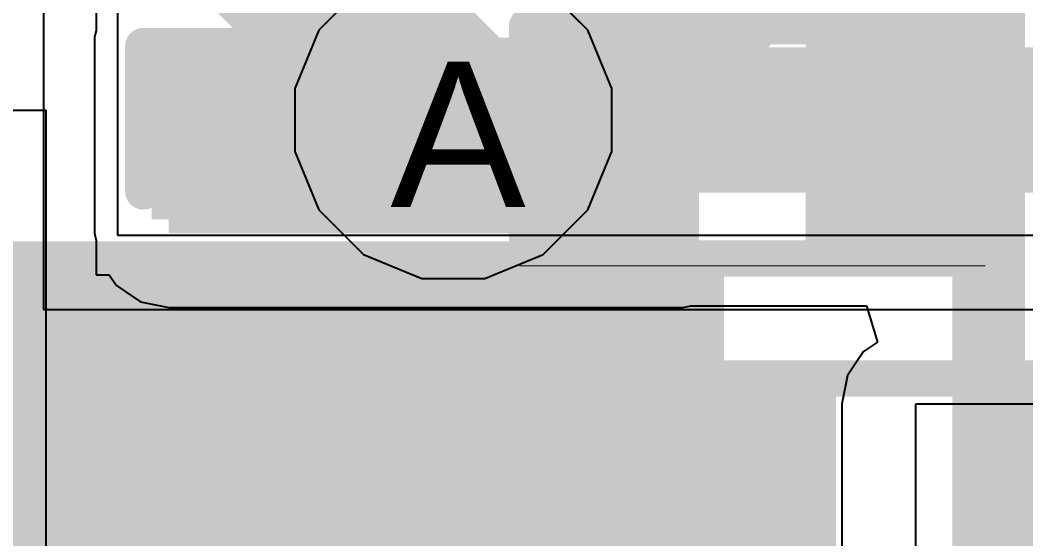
# Model space of a CAD drawing. Header units: inches. Extents: x 0 to 208, y 0 to 213.
# Drawn here: x 0.1968 to 0.3351, y 2.3234 to 2.3948 of the extents above; entities that cross this region are included whole.
import ezdxf

# ---------------------------------------------------------------- set-up
doc = ezdxf.new("R2010")
doc.units = ezdxf.units.IN
doc.header["$MEASUREMENT"] = 0
for name, color, linetype in [('Bottom Layer', 5, 'Continuous'), ('Bottom Overlay', 54, 'Continuous'), ('Bottom Paste', 16, 'Continuous'), ('Bottom Solder', 6, 'Continuous'), ('Drill Drawing', 1, 'Continuous'), ('L2_GND1', 16, 'Continuous'), ('L3_SIG1', 76, 'Continuous'), ('L4_PWR', 90, 'Continuous'), ('L5_GND2', 156, 'Continuous'), ('L6_SIG2', 130, 'Continuous'), ('L7_GND3', 216, 'Continuous'), ('Top Layer', 1, 'Continuous'), ('Top Overlay', 2, 'Continuous'), ('Top Paste', 8, 'Continuous'), ('Top Solder', 216, 'Continuous'), ('Via Holes', 16, 'Continuous')]:
    doc.layers.add(name, color=color, linetype=linetype)
doc.styles.add('Arial', font='', dxfattribs={"height": 0.2})
doc.styles.get('Arial').set_extended_font_data('Arial')

# ---------------------------------------------------------------- blocks, each defined once
blk = doc.blocks.new('R___0603_14')
at = {"layer": 'Top Layer'}
for points in [[(-0.015, 0.0175), (-0.015, -0.0175), (-0.045, -0.0175), (-0.045, 0.0175)], [(0.045, 0.0175), (0.045, -0.0175), (0.015, -0.0175), (0.015, 0.0175)]]:
    blk.add_hatch(color=1, dxfattribs=at).paths.add_polyline_path(points)
at = {"layer": 'Top Paste'}
for points in [[(-0.015, 0.0175), (-0.015, -0.0175), (-0.045, -0.0175), (-0.045, 0.0175)], [(0.045, 0.0175), (0.045, -0.0175), (0.015, -0.0175), (0.015, 0.0175)]]:
    blk.add_hatch(color=8, dxfattribs=at).paths.add_polyline_path(points)
at = {"layer": 'Top Solder'}
for points in [[(-0.011, 0.0215), (-0.011, -0.0215), (-0.049, -0.0215), (-0.049, 0.0215)], [(0.049, 0.0215), (0.049, -0.0215), (0.011, -0.0215), (0.011, 0.0215)]]:
    blk.add_hatch(color=216, dxfattribs=at).paths.add_polyline_path(points)
at = {"layer": 'Top Overlay'}
for points in [[(-0.048, 0.021, 0.005, 0.005, 0), (-0.048, -0.021, 0.005, 0.005, 0)], [(0.048, 0.021, 0.005, 0.005, 0), (-0.048, 0.021, 0.005, 0.005, 0)], [(0.048, 0.021, 0.005, 0.005, 0), (0.048, -0.021, 0.005, 0.005, 0)], [(0.048, -0.021, 0.005, 0.005, 0), (-0.048, -0.021, 0.005, 0.005, 0)]]:
    blk.add_lwpolyline(points, format="xyseb", dxfattribs=at)
for points in [[(-0.04925, 0.021, 0.0025, 0.0025, 1), (-0.04675, 0.021, 0.0025, 0.0025, 1)], [(-0.04925, 0.021, 0.0025, 0.0025, 1), (-0.04675, 0.021, 0.0025, 0.0025, 1)], [(0.04675, 0.021, 0.0025, 0.0025, 1), (0.04925, 0.021, 0.0025, 0.0025, 1)], [(0.04675, 0.021, 0.0025, 0.0025, 1), (0.04925, 0.021, 0.0025, 0.0025, 1)], [(-0.04925, -0.021, 0.0025, 0.0025, 1), (-0.04675, -0.021, 0.0025, 0.0025, 1)], [(-0.04925, -0.021, 0.0025, 0.0025, 1), (-0.04675, -0.021, 0.0025, 0.0025, 1)], [(0.04675, -0.021, 0.0025, 0.0025, 1), (0.04925, -0.021, 0.0025, 0.0025, 1)], [(0.04675, -0.021, 0.0025, 0.0025, 1), (0.04925, -0.021, 0.0025, 0.0025, 1)]]:
    blk.add_lwpolyline(points, format="xyseb", close=True, dxfattribs=at)
blk = doc.blocks.new('C___0402_80')
at = {"layer": 'Top Layer'}
for points in [[(-0.0275, -0.0125), (-0.0275, 0.0125), (-0.0095, 0.0125), (-0.0095, -0.0125)], [(0.0095, -0.0125), (0.0095, 0.0125), (0.0275, 0.0125), (0.0275, -0.0125)]]:
    blk.add_hatch(color=1, dxfattribs=at).paths.add_polyline_path(points)
at = {"layer": 'Top Paste'}
for points in [[(-0.0275, -0.0125), (-0.0275, 0.0125), (-0.0095, 0.0125), (-0.0095, -0.0125)], [(0.0095, -0.0125), (0.0095, 0.0125), (0.0275, 0.0125), (0.0275, -0.0125)]]:
    blk.add_hatch(color=8, dxfattribs=at).paths.add_polyline_path(points)
at = {"layer": 'Top Solder'}
for points in [[(-0.02986, -0.01486), (-0.02986, 0.01486), (-0.00714, 0.01486), (-0.00714, -0.01486)], [(0.00714, -0.01486), (0.00714, 0.01486), (0.02986, 0.01486), (0.02986, -0.01486)]]:
    blk.add_hatch(color=216, dxfattribs=at).paths.add_polyline_path(points)
at = {"layer": 'Top Overlay'}
for points in [[(-0.031, 0.016, 0.005, 0.005, 0), (-0.031, -0.016, 0.005, 0.005, 0)], [(-0.031, 0.016, 0.005, 0.005, 0), (-0.011, 0.016, 0.005, 0.005, 0)], [(0.011, 0.016, 0.005, 0.005, 0), (0.031, 0.016, 0.005, 0.005, 0)], [(0.031, 0.016, 0.005, 0.005, 0), (0.031, -0.016, 0.005, 0.005, 0)], [(-0.031, -0.016, 0.005, 0.005, 0), (-0.011, -0.016, 0.005, 0.005, 0)], [(0.011, -0.016, 0.005, 0.005, 0), (0.031, -0.016, 0.005, 0.005, 0)]]:
    blk.add_lwpolyline(points, format="xyseb", dxfattribs=at)
for points in [[(-0.03225, 0.016, 0.0025, 0.0025, 1), (-0.02975, 0.016, 0.0025, 0.0025, 1)], [(-0.03225, 0.016, 0.0025, 0.0025, 1), (-0.02975, 0.016, 0.0025, 0.0025, 1)], [(-0.01225, 0.016, 0.0025, 0.0025, 1), (-0.00975, 0.016, 0.0025, 0.0025, 1)], [(0.00975, 0.016, 0.0025, 0.0025, 1), (0.01225, 0.016, 0.0025, 0.0025, 1)], [(0.02975, 0.016, 0.0025, 0.0025, 1), (0.03225, 0.016, 0.0025, 0.0025, 1)], [(0.02975, 0.016, 0.0025, 0.0025, 1), (0.03225, 0.016, 0.0025, 0.0025, 1)], [(-0.03225, -0.016, 0.0025, 0.0025, 1), (-0.02975, -0.016, 0.0025, 0.0025, 1)], [(-0.03225, -0.016, 0.0025, 0.0025, 1), (-0.02975, -0.016, 0.0025, 0.0025, 1)], [(-0.01225, -0.016, 0.0025, 0.0025, 1), (-0.00975, -0.016, 0.0025, 0.0025, 1)], [(0.00975, -0.016, 0.0025, 0.0025, 1), (0.01225, -0.016, 0.0025, 0.0025, 1)], [(0.02975, -0.016, 0.0025, 0.0025, 1), (0.03225, -0.016, 0.0025, 0.0025, 1)], [(0.02975, -0.016, 0.0025, 0.0025, 1), (0.03225, -0.016, 0.0025, 0.0025, 1)]]:
    blk.add_lwpolyline(points, format="xyseb", close=True, dxfattribs=at)
blk = doc.blocks.new('S______B______0402_165')
at = {"layer": 'Top Layer'}
for points in [[(-0.0275, -0.0125), (-0.0275, 0.0125), (-0.0095, 0.0125), (-0.0095, -0.0125)], [(0.0095, -0.0125), (0.0095, 0.0125), (0.0275, 0.0125), (0.0275, -0.0125)]]:
    blk.add_hatch(color=1, dxfattribs=at).paths.add_polyline_path(points)
at = {"layer": 'Top Paste'}
for points in [[(-0.0275, -0.0125), (-0.0275, 0.0125), (-0.0095, 0.0125), (-0.0095, -0.0125)], [(0.0095, -0.0125), (0.0095, 0.0125), (0.0275, 0.0125), (0.0275, -0.0125)]]:
    blk.add_hatch(color=8, dxfattribs=at).paths.add_polyline_path(points)
at = {"layer": 'Top Solder'}
for points in [[(-0.02967, -0.01467), (-0.02967, 0.01467), (-0.00734, 0.01467), (-0.00734, -0.01467)], [(0.00733, -0.01467), (0.00733, 0.01467), (0.02966, 0.01467), (0.02966, -0.01467)]]:
    blk.add_hatch(color=216, dxfattribs=at).paths.add_polyline_path(points)
at = {"layer": 'Top Overlay'}
for points in [[(-0.031, 0.016, 0.005, 0.005, 0), (0.031, 0.016, 0.005, 0.005, 0)], [(-0.031, -0.016, 0.005, 0.005, 0), (-0.031, 0.016, 0.005, 0.005, 0)], [(0.031, -0.016, 0.005, 0.005, 0), (0.031, 0.016, 0.005, 0.005, 0)], [(-0.031, -0.016, 0.005, 0.005, 0), (0.031, -0.016, 0.005, 0.005, 0)], [(-0.032, -0.017, 0.000127, 0.000127, 0), (0.032, -0.017, 0.000127, 0.000127, 0)]]:
    blk.add_lwpolyline(points, format="xyseb", dxfattribs=at)
for points in [[(-0.03225, 0.016, 0.0025, 0.0025, 1), (-0.02975, 0.016, 0.0025, 0.0025, 1)], [(-0.03225, 0.016, 0.0025, 0.0025, 1), (-0.02975, 0.016, 0.0025, 0.0025, 1)], [(0.02975, 0.016, 0.0025, 0.0025, 1), (0.03225, 0.016, 0.0025, 0.0025, 1)], [(0.02975, 0.016, 0.0025, 0.0025, 1), (0.03225, 0.016, 0.0025, 0.0025, 1)], [(-0.03225, -0.016, 0.0025, 0.0025, 1), (-0.02975, -0.016, 0.0025, 0.0025, 1)], [(-0.03225, -0.016, 0.0025, 0.0025, 1), (-0.02975, -0.016, 0.0025, 0.0025, 1)], [(0.02975, -0.016, 0.0025, 0.0025, 1), (0.03225, -0.016, 0.0025, 0.0025, 1)], [(0.02975, -0.016, 0.0025, 0.0025, 1), (0.03225, -0.016, 0.0025, 0.0025, 1)], [(-0.03203, -0.017, 0.0000635, 0.0000635, 1), (-0.03197, -0.017, 0.0000635, 0.0000635, 1)], [(0.03197, -0.017, 0.0000635, 0.0000635, 1), (0.03203, -0.017, 0.0000635, 0.0000635, 1)]]:
    blk.add_lwpolyline(points, format="xyseb", close=True, dxfattribs=at)
blk = doc.blocks.new('C____E_B_227')
at = {"layer": 'Bottom Layer'}
blk.add_hatch(color=5, dxfattribs=at).paths.add_polyline_path([(0.19862, 0.05059), (0.30847, 0.05059), (0.30847, -0.05059), (0.19862, -0.05059)])
at = {"layer": 'Bottom Paste'}
blk.add_hatch(color=16, dxfattribs=at).paths.add_polyline_path([(0.19862, 0.05059), (0.30847, 0.05059), (0.30847, -0.05059), (0.19862, -0.05059)])
at = {"layer": 'Bottom Solder'}
blk.add_hatch(color=6, dxfattribs=at).paths.add_polyline_path([(0.19462, 0.05459), (0.31247, 0.05459), (0.31247, -0.05459), (0.19462, -0.05459)])
at = {"layer": 'Bottom Overlay'}
blk.add_lwpolyline([(0.27677, 0.091, 0.01, 0.01, 0), (-0.01523, 0.091, 0.01, 0.01, 0)], format="xyseb", dxfattribs=at)

msp = doc.modelspace()

# ---------------------------------------------------------------- hatches: boundary and pattern name
at = {"layer": 'Bottom Layer'}
h = msp.add_hatch(color=5, dxfattribs=at)
edge = h.paths.add_edge_path()
edge.add_arc((0.25636, 2.38108), 0.01181, 0, 360)
at = {"layer": 'L2_GND1'}
h = msp.add_hatch(color=16, dxfattribs=at)
edge = h.paths.add_edge_path()
edge.add_arc((0.25636, 2.38108), 0.01181, 0, 360)
at = {"layer": 'L3_SIG1'}
h = msp.add_hatch(color=76, dxfattribs=at)
edge = h.paths.add_edge_path()
edge.add_arc((0.25636, 2.38108), 0.01181, 0, 360)
at = {"layer": 'L4_PWR'}
h = msp.add_hatch(color=90, dxfattribs=at)
edge = h.paths.add_edge_path()
edge.add_arc((0.25636, 2.38108), 0.01181, 0, 360)
at = {"layer": 'L5_GND2'}
h = msp.add_hatch(color=156, dxfattribs=at)
edge = h.paths.add_edge_path()
edge.add_arc((0.25636, 2.38108), 0.01181, 0, 360)
at = {"layer": 'L6_SIG2'}
h = msp.add_hatch(color=130, dxfattribs=at)
edge = h.paths.add_edge_path()
edge.add_arc((0.25636, 2.38108), 0.01181, 0, 360)
at = {"layer": 'L7_GND3'}
h = msp.add_hatch(color=216, dxfattribs=at)
edge = h.paths.add_edge_path()
edge.add_arc((0.25636, 2.38108), 0.01181, 0, 360)
at = {"layer": 'Top Layer'}
msp.add_hatch(color=1, dxfattribs=at).paths.add_polyline_path([(0.21722, 2.3655), (0.288, 2.3655), (0.288, 2.39243), (0.21722, 2.39243)])
h = msp.add_hatch(color=1, dxfattribs=at)
edge = h.paths.add_edge_path()
edge.add_arc((0.25636, 2.38108), 0.01181, 0, 360)
at = {"layer": 'Via Holes'}
h = msp.add_hatch(color=7, dxfattribs=at)
edge = h.paths.add_edge_path()
edge.add_arc((0.25636, 2.38108), 0.00591, 0, 360)

# ---------------------------------------------------------------- linework, layer by layer
at = {"layer": 'Bottom Layer'}
for p, q in [((0.244, 2.39957), (0.23787, 2.39344)), ((0.27485, 2.39344), (0.26871, 2.39957)), ((0.23787, 2.39344), (0.23455, 2.38542)), ((0.27817, 2.38542), (0.27485, 2.39344)), ((0.23455, 2.38542), (0.23455, 2.37674)), ((0.27817, 2.37674), (0.27817, 2.38542)), ((0.23455, 2.37674), (0.23787, 2.36873)), ((0.27485, 2.36873), (0.27817, 2.37674)), ((0.23787, 2.36873), (0.244, 2.36259)), ((0.26871, 2.36259), (0.27485, 2.36873)), ((0.244, 2.36259), (0.25202, 2.35927)), ((0.2607, 2.35927), (0.26871, 2.36259)), ((0.25202, 2.35927), (0.2607, 2.35927))]:
    msp.add_line(p, q, dxfattribs=at)
at = {"layer": 'L2_GND1'}
for p, q in [((0.244, 2.39957), (0.23787, 2.39344)), ((0.27485, 2.39344), (0.27052, 2.39777)), ((0.23787, 2.39344), (0.23455, 2.38542)), ((0.27817, 2.38542), (0.27485, 2.39344)), ((0.23455, 2.38542), (0.23455, 2.37674)), ((0.27817, 2.37674), (0.27817, 2.38542)), ((0.23455, 2.37674), (0.23787, 2.36873)), ((0.27485, 2.36873), (0.27817, 2.37674)), ((0.23787, 2.36873), (0.244, 2.36259)), ((0.26871, 2.36259), (0.27485, 2.36873)), ((0.244, 2.36259), (0.25202, 2.35927)), ((0.2607, 2.35927), (0.26871, 2.36259)), ((0.25202, 2.35927), (0.2607, 2.35927))]:
    msp.add_line(p, q, dxfattribs=at)
at = {"layer": 'L3_SIG1'}
msp.add_lwpolyline([(0.219, 2.41844, 0.025, 0.025, 0), (0.25636, 2.38108, 0.025, 0.025, 0)], format="xyseb", dxfattribs=at)
msp.add_lwpolyline([(0.25011, 2.38108, 0.0125, 0.0125, 1), (0.26261, 2.38108, 0.0125, 0.0125, 1)], format="xyseb", close=True, dxfattribs=at)
at = {"layer": 'L4_PWR'}
for p, q in [((0.2, 2.514), (0.2, 2.355)), ((0.2102, 2.3652), (0.2102, 2.514)), ((0.337, 2.3652), (0.2102, 2.3652)), ((0.2, 2.355), (0.337, 2.355))]:
    msp.add_line(p, q, dxfattribs=at)
msp.add_lwpolyline([(0.25636, 2.38108, 0.02, 0.02, 0), (0.37699, 2.38108, 0.02, 0.02, 0)], format="xyseb", dxfattribs=at)
msp.add_lwpolyline([(0.25136, 2.38108, 0.01, 0.01, 1), (0.26136, 2.38108, 0.01, 0.01, 1)], format="xyseb", close=True, dxfattribs=at)
at = {"layer": 'L5_GND2'}
for p, q in [((0.244, 2.39957), (0.23787, 2.39344)), ((0.27485, 2.39344), (0.26871, 2.39957)), ((0.23787, 2.39344), (0.23455, 2.38542)), ((0.27817, 2.38542), (0.27485, 2.39344)), ((0.23455, 2.38542), (0.23455, 2.37674)), ((0.27817, 2.37674), (0.27817, 2.38542)), ((0.23455, 2.37674), (0.23787, 2.36873)), ((0.27485, 2.36873), (0.27817, 2.37674)), ((0.23787, 2.36873), (0.244, 2.36259)), ((0.26871, 2.36259), (0.27485, 2.36873)), ((0.244, 2.36259), (0.25202, 2.35927)), ((0.2607, 2.35927), (0.26871, 2.36259)), ((0.25202, 2.35927), (0.2607, 2.35927))]:
    msp.add_line(p, q, dxfattribs=at)
at = {"layer": 'L6_SIG2'}
for p, q in [((0.244, 2.39957), (0.23787, 2.39344)), ((0.27485, 2.39344), (0.26871, 2.39957)), ((0.23787, 2.39344), (0.23455, 2.38542)), ((0.27817, 2.38542), (0.27485, 2.39344)), ((0.23455, 2.38542), (0.23455, 2.37674)), ((0.27817, 2.37674), (0.27817, 2.38542)), ((0.23455, 2.37674), (0.23787, 2.36873)), ((0.27485, 2.36873), (0.27817, 2.37674)), ((0.23787, 2.36873), (0.244, 2.36259)), ((0.26871, 2.36259), (0.27485, 2.36873)), ((0.244, 2.36259), (0.25202, 2.35927)), ((0.2607, 2.35927), (0.26871, 2.36259)), ((0.25202, 2.35927), (0.2607, 2.35927))]:
    msp.add_line(p, q, dxfattribs=at)
at = {"layer": 'L7_GND3'}
for p, q in [((0.244, 2.39957), (0.23787, 2.39344)), ((0.27485, 2.39344), (0.26871, 2.39957)), ((0.23787, 2.39344), (0.23455, 2.38542)), ((0.27817, 2.38542), (0.27485, 2.39344)), ((0.23455, 2.38542), (0.23455, 2.37674)), ((0.27817, 2.37674), (0.27817, 2.38542)), ((0.23455, 2.37674), (0.23787, 2.36873)), ((0.27485, 2.36873), (0.27817, 2.37674)), ((0.23787, 2.36873), (0.244, 2.36259)), ((0.26871, 2.36259), (0.27485, 2.36873)), ((0.244, 2.36259), (0.25202, 2.35927)), ((0.2607, 2.35927), (0.26871, 2.36259)), ((0.25202, 2.35927), (0.2607, 2.35927))]:
    msp.add_line(p, q, dxfattribs=at)
at = {"layer": 'Top Layer'}
for p, q in [((0.20722, 2.39776), (0.20722, 2.39342)), ((0.20722, 2.39342), (0.20702, 2.39243)), ((0.20702, 2.39243), (0.20702, 2.3655)), ((0.20036, 2.38238), (0.11737, 2.38238)), ((0.20036, 2.2797), (0.20036, 2.38238)), ((0.20702, 2.3655), (0.20722, 2.36452)), ((0.20722, 2.36452), (0.20722, 2.35976)), ((0.20722, 2.35976), (0.20903, 2.35976)), ((0.20903, 2.35976), (0.21001, 2.35829)), ((0.21001, 2.35829), (0.21331, 2.35608)), ((0.21331, 2.35608), (0.21722, 2.3553)), ((0.21722, 2.3553), (0.288, 2.3553)), ((0.288, 2.3553), (0.28898, 2.3555)), ((0.28898, 2.3555), (0.3132, 2.3555)), ((0.3132, 2.3555), (0.31472, 2.3505)), ((0.31472, 2.3505), (0.31279, 2.34921)), ((0.31279, 2.34921), (0.31058, 2.3459)), ((0.31058, 2.3459), (0.3098, 2.342)), ((0.3098, 2.342), (0.3098, 2.30194)), ((0.32, 2.25694), (0.32, 2.342)), ((0.32, 2.342), (0.40199, 2.342))]:
    msp.add_line(p, q, dxfattribs=at)
for points in [[(0.27849, 2.37838, 0.012, 0.012, 0), (0.316, 2.41588, 0.012, 0.012, 0)], [(0.25567, 2.38039, 0.02, 0.02, 0), (0.25636, 2.38108, 0.02, 0.02, 0)], [(0.25636, 2.38108, 0.02, 0.02, 0), (0.25705, 2.38039, 0.02, 0.02, 0)], [(0.22972, 2.37876, 0.02, 0.02, 0), (0.23072, 2.37976, 0.02, 0.02, 0)], [(0.23072, 2.37976, 0.02, 0.02, 0), (0.24937, 2.37976, 0.02, 0.02, 0)], [(0.24937, 2.37976, 0.02, 0.02, 0), (0.25, 2.38039, 0.02, 0.02, 0)], [(0.25, 2.38039, 0.02, 0.02, 0), (0.25567, 2.38039, 0.02, 0.02, 0)], [(0.25705, 2.38039, 0.02, 0.02, 0), (0.278, 2.38039, 0.02, 0.02, 0)], [(0.278, 2.379, 0.02, 0.02, 0), (0.278, 2.38039, 0.02, 0.02, 0)], [(0.316, 2.378, 0.01, 0.01, 0), (0.34024, 2.378, 0.01, 0.01, 0)], [(0.22941, 2.23141, 0.018, 0.018, 0), (0.22941, 2.34145, 0.018, 0.018, 0)], [(0.22941, 2.34145, 0.012, 0.012, 0), (0.22972, 2.34176, 0.012, 0.012, 0)]]:
    msp.add_lwpolyline(points, format="xyseb", dxfattribs=at)
for points in [[(0.25136, 2.38108, 0.01, 0.01, 1), (0.26136, 2.38108, 0.01, 0.01, 1)], [(0.25136, 2.38108, 0.01, 0.01, 1), (0.26136, 2.38108, 0.01, 0.01, 1)], [(0.22572, 2.37976, 0.01, 0.01, 1), (0.23572, 2.37976, 0.01, 0.01, 1)], [(0.22572, 2.37976, 0.01, 0.01, 1), (0.23572, 2.37976, 0.01, 0.01, 1)], [(0.24437, 2.37976, 0.01, 0.01, 1), (0.25437, 2.37976, 0.01, 0.01, 1)], [(0.24437, 2.37976, 0.01, 0.01, 1), (0.25437, 2.37976, 0.01, 0.01, 1)], [(0.245, 2.38039, 0.01, 0.01, 1), (0.255, 2.38039, 0.01, 0.01, 1)], [(0.245, 2.38039, 0.01, 0.01, 1), (0.255, 2.38039, 0.01, 0.01, 1)], [(0.25067, 2.38039, 0.01, 0.01, 1), (0.26067, 2.38039, 0.01, 0.01, 1)], [(0.25067, 2.38039, 0.01, 0.01, 1), (0.26067, 2.38039, 0.01, 0.01, 1)], [(0.25205, 2.38039, 0.01, 0.01, 1), (0.26205, 2.38039, 0.01, 0.01, 1)], [(0.25205, 2.38039, 0.01, 0.01, 1), (0.26205, 2.38039, 0.01, 0.01, 1)], [(0.273, 2.38039, 0.01, 0.01, 1), (0.283, 2.38039, 0.01, 0.01, 1)], [(0.273, 2.38039, 0.01, 0.01, 1), (0.283, 2.38039, 0.01, 0.01, 1)], [(0.22472, 2.37876, 0.01, 0.01, 1), (0.23472, 2.37876, 0.01, 0.01, 1)], [(0.273, 2.379, 0.01, 0.01, 1), (0.283, 2.379, 0.01, 0.01, 1)], [(0.27549, 2.37838, 0.006, 0.006, 1), (0.28149, 2.37838, 0.006, 0.006, 1)], [(0.3135, 2.378, 0.005, 0.005, 1), (0.3185, 2.378, 0.005, 0.005, 1)], [(0.22491, 2.34145, 0.009, 0.009, 1), (0.23391, 2.34145, 0.009, 0.009, 1)], [(0.22672, 2.34176, 0.006, 0.006, 1), (0.23272, 2.34176, 0.006, 0.006, 1)], [(0.22641, 2.34145, 0.006, 0.006, 1), (0.23241, 2.34145, 0.006, 0.006, 1)]]:
    msp.add_lwpolyline(points, format="xyseb", close=True, dxfattribs=at)

# ---------------------------------------------------------------- block references
for name, p, rotation in [('C____E_B_227', (0.239, 2.559), 270), ('C___0402_80', (0.22972, 2.36026), 90), ('R___0603_14', (0.32, 2.3245), 180)]:
    msp.add_blockref(name, p, dxfattribs=dict(rotation=rotation))
msp.add_blockref('S______B______0402_165', (0.2975, 2.378))

# ---------------------------------------------------------------- texts
at = {"layer": 'Drill Drawing', "style": 'Arial'}
msp.add_text('A', height=0.02, dxfattribs=at).set_placement((0.24769, 2.36909))

doc.saveas('drawing.dxf')
